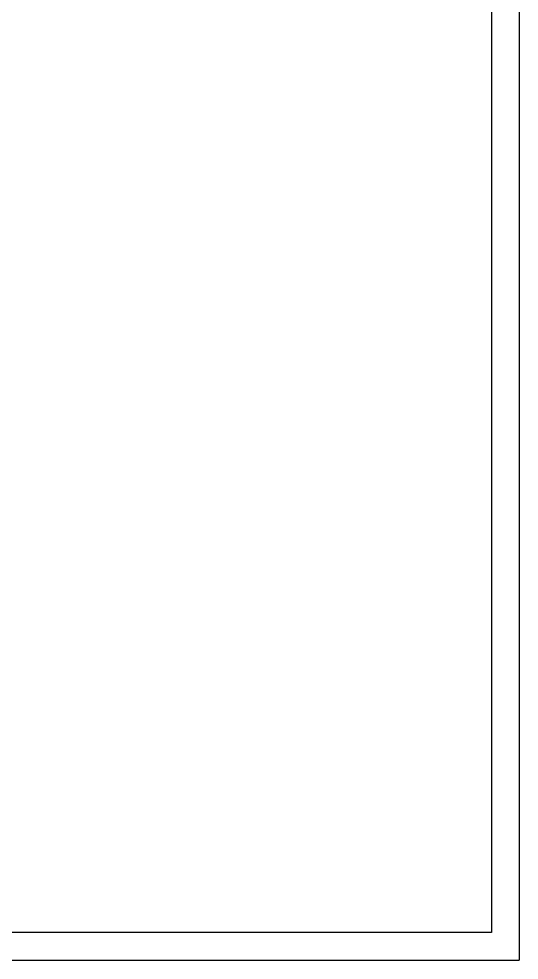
# Model space of a CAD drawing. Header units: millimetres. Extents: x 682 to 1119, y 341 to 434.
# Drawn here: x 1101.23 to 1119.31, y 340.63 to 374.63 of the extents above; entities that cross this region are included whole.
import ezdxf

# ---------------------------------------------------------------- set-up
doc = ezdxf.new("R2010")
doc.units = ezdxf.units.MM
doc.layers.add('PENA_2', color=2, linetype='Continuous')
doc.layers.add('PENA_6', color=5, linetype='Continuous')

msp = doc.modelspace()

# ---------------------------------------------------------------- linework, layer by layer
at = {"layer": 'PENA_2'}
for p in [(1119.311, 424.627), (999.311, 340.627)]:
    msp.add_line(p, (1119.311, 340.627), dxfattribs=at)
at = {"layer": 'PENA_6'}
for p, q in [((1118.311, 423.627), (1118.311, 341.627)), ((1118.311, 341.627), (1001.833, 341.627)), ((1118.311, 341.627), (1043.178, 341.627))]:
    msp.add_line(p, q, dxfattribs=at)

doc.saveas('drawing.dxf')
